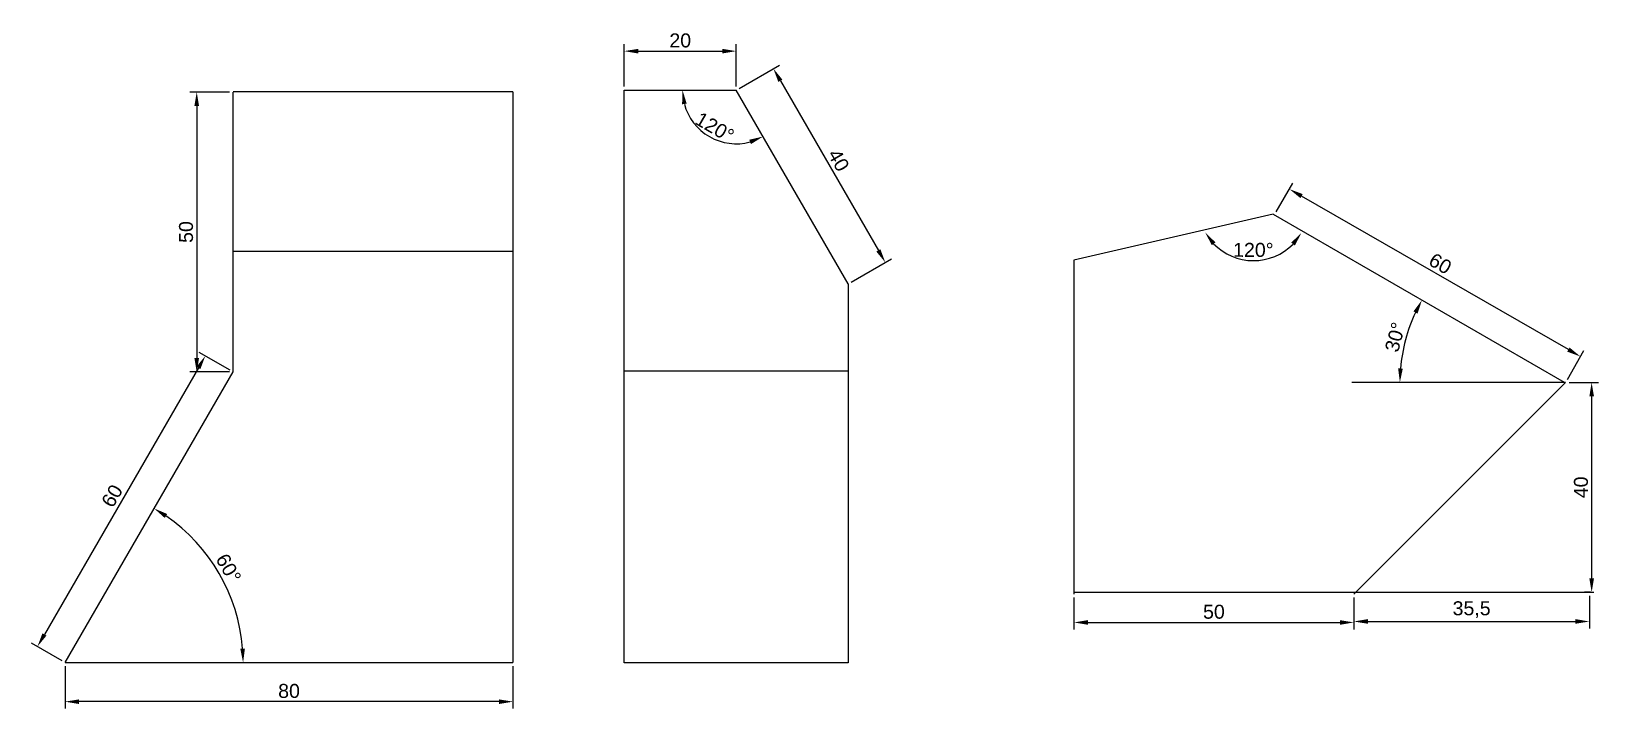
# Model space of a CAD drawing. Header units: millimetres. Extents: x 714 to 994, y 1159 to 1281.
import ezdxf

# ---------------------------------------------------------------- set-up
doc = ezdxf.new("R2010")
doc.units = ezdxf.units.MM
doc.styles.get("Standard").update_dxf_attribs({"font": 'arial.ttf'})
doc.dimstyles.new('ISO-25', dxfattribs={"dimtxt": 2.5, "dimasz": 2.5, "dimexe": 1.25, "dimexo": 0.625, "dimtad": 1, "dimtxsty": 'Standard', "dimcen": 2.5, "dimadec": 0, "dimazin": 0, "dimtfac": 1, "dimtmove": 0, "dimatfit": 3, "dimfxl": 1, "dimarcsym": 0})

# ---------------------------------------------------------------- blocks, each defined once
blk = doc.blocks.new('*D3')
at = {"color": 0, "lineweight": -2, "transparency": 16777216}
for p, q in [((749.23, 1269.65), (742.12, 1269.65)), ((743.37, 1267.15), (743.37, 1222.15)), ((749.23, 1219.65), (742.12, 1219.65))]:
    blk.add_line(p, q, dxfattribs=at)
at = {"color": 0, "transparency": 16777216}
for points in [[(742.95, 1267.15), (743.79, 1267.15), (743.37, 1269.65)], [(742.95, 1222.15), (743.79, 1222.15), (743.37, 1219.65)]]:
    blk.add_solid(points, dxfattribs=at)
at = {"layer": 'Defpoints', "color": 0, "transparency": 16777216}
for p in [(749.86, 1269.65), (743.37, 1219.65), (749.86, 1219.65)]:
    blk.add_point(p, dxfattribs=at)
at = {"color": 0, "transparency": 16777216, "insert": (741.47, 1244.65), "char_height": 2.5, "attachment_point": 5, "rotation": 90}
blk.add_mtext('50', dxfattribs=at)
blk = doc.blocks.new('*D4')
at = {"color": 0, "lineweight": -2, "transparency": 16777216}
for p, q in [((749.32, 1219.97), (743.83, 1223.14)), ((743.66, 1220.35), (716.16, 1172.72)), ((719.32, 1168.01), (713.83, 1171.18))]:
    blk.add_line(p, q, dxfattribs=at)
at = {"color": 0, "transparency": 16777216}
for points in [[(743.3, 1220.56), (744.02, 1220.14), (744.91, 1222.51)], [(715.8, 1172.92), (716.52, 1172.51), (714.91, 1170.55)]]:
    blk.add_solid(points, dxfattribs=at)
at = {"layer": 'Defpoints', "color": 0, "transparency": 16777216}
for p in [(749.86, 1219.65), (714.91, 1170.55), (719.86, 1167.69)]:
    blk.add_point(p, dxfattribs=at)
at = {"color": 0, "transparency": 16777216, "insert": (728.26, 1197.48), "char_height": 2.5, "attachment_point": 5, "rotation": 60}
blk.add_mtext('60', dxfattribs=at)
blk = doc.blocks.new('*D5')
at = {"color": 0, "lineweight": -2, "transparency": 16777216}
for p, q in [((719.86, 1167.07), (719.86, 1159.46)), ((799.86, 1167.07), (799.86, 1159.46)), ((797.36, 1160.71), (722.36, 1160.71))]:
    blk.add_line(p, q, dxfattribs=at)
at = {"color": 0, "transparency": 16777216}
for points in [[(722.36, 1161.12), (722.36, 1160.29), (719.86, 1160.71)], [(797.36, 1161.12), (797.36, 1160.29), (799.86, 1160.71)]]:
    blk.add_solid(points, dxfattribs=at)
at = {"layer": 'Defpoints', "color": 0, "transparency": 16777216}
for p in [(719.86, 1167.69), (799.86, 1167.69), (719.86, 1160.71)]:
    blk.add_point(p, dxfattribs=at)
at = {"color": 0, "transparency": 16777216, "insert": (759.86, 1162.61), "char_height": 2.5, "attachment_point": 5}
blk.add_mtext('80', dxfattribs=at)
blk = doc.blocks.new('*D6')
at = {"color": 0, "lineweight": -2, "transparency": 16777216}
blk.add_arc((719.86, 1167.69), 31.8, 4.5051, 55.4949, dxfattribs=at)
at = {"color": 0, "transparency": 16777216}
for points in [[(737.65, 1193.55), (738.1, 1194.25), (735.76, 1195.24)], [(751.98, 1170.21), (751.15, 1170.17), (751.66, 1167.69)]]:
    blk.add_solid(points, dxfattribs=at)
at = {"layer": 'Defpoints', "color": 0, "transparency": 16777216}
for p in [(749.86, 1219.65), (749.74, 1178.57), (719.86, 1167.69), (719.86, 1167.69), (799.86, 1167.69)]:
    blk.add_point(p, dxfattribs=at)
at = {"color": 0, "transparency": 16777216, "insert": (749.05, 1184.55), "char_height": 2.5, "attachment_point": 5, "rotation": 300}
blk.add_mtext('60°', dxfattribs=at)
blk = doc.blocks.new('*D7')
at = {"color": 0, "lineweight": -2, "transparency": 16777216}
for p, q in [((819.75, 1270.64), (819.75, 1278.23)), ((822.25, 1276.98), (837.25, 1276.98)), ((839.75, 1270.64), (839.75, 1278.23))]:
    blk.add_line(p, q, dxfattribs=at)
at = {"color": 0, "transparency": 16777216}
for points in [[(822.25, 1277.39), (822.25, 1276.56), (819.75, 1276.98)], [(837.25, 1277.39), (837.25, 1276.56), (839.75, 1276.98)]]:
    blk.add_solid(points, dxfattribs=at)
at = {"layer": 'Defpoints', "color": 0, "transparency": 16777216}
for p in [(839.75, 1276.98), (819.75, 1270.01), (839.75, 1270.01)]:
    blk.add_point(p, dxfattribs=at)
at = {"color": 0, "transparency": 16777216, "insert": (829.75, 1278.88), "char_height": 2.5, "attachment_point": 5}
blk.add_mtext('20', dxfattribs=at)
blk = doc.blocks.new('*D8')
at = {"color": 0, "lineweight": -2, "transparency": 16777216}
for p, q in [((840.29, 1270.32), (847.47, 1274.47)), ((847.64, 1271.68), (865.14, 1241.37)), ((860.29, 1235.68), (867.47, 1239.83))]:
    blk.add_line(p, q, dxfattribs=at)
at = {"color": 0, "transparency": 16777216}
for points in [[(848, 1271.89), (847.28, 1271.47), (846.39, 1273.85)], [(865.5, 1241.58), (864.78, 1241.16), (866.39, 1239.21)]]:
    blk.add_solid(points, dxfattribs=at)
at = {"layer": 'Defpoints', "color": 0, "transparency": 16777216}
for p in [(839.75, 1270.01), (866.39, 1239.21), (859.75, 1235.37)]:
    blk.add_point(p, dxfattribs=at)
at = {"color": 0, "transparency": 16777216, "insert": (858.04, 1257.48), "char_height": 2.5, "attachment_point": 5, "rotation": 300.0005}
blk.add_mtext('40', dxfattribs=at)
blk = doc.blocks.new('*D9')
at = {"color": 0, "lineweight": -2, "transparency": 16777216}
blk.add_arc((839.75, 1270.01), 9.59, 194.986, 285.014, dxfattribs=at)
at = {"color": 0, "transparency": 16777216}
for points in [[(830.08, 1267.48), (830.9, 1267.59), (830.16, 1270.01)], [(842.07, 1261.14), (842.39, 1260.37), (844.54, 1261.71)]]:
    blk.add_solid(points, dxfattribs=at)
at = {"layer": 'Defpoints', "color": 0, "transparency": 16777216}
for p in [(819.75, 1270.01), (839.75, 1270.01), (839.75, 1270.01), (832.41, 1263.85), (859.75, 1235.37)]:
    blk.add_point(p, dxfattribs=at)
at = {"color": 0, "transparency": 16777216, "insert": (835.91, 1263.36), "char_height": 2.5, "attachment_point": 5, "rotation": 330}
blk.add_mtext('120°', dxfattribs=at)
blk = doc.blocks.new('*D12')
at = {"color": 0, "lineweight": -2, "transparency": 16777216}
blk.add_arc((932.15, 1249.44), 9.91, 224.1282, 315.504, dxfattribs=at)
at = {"color": 0, "transparency": 16777216}
for points in [[(924.71, 1242.3), (925.37, 1242.8), (923.54, 1244.55)], [(938.89, 1242.75), (939.55, 1242.25), (940.73, 1244.49)]]:
    blk.add_solid(points, dxfattribs=at)
at = {"layer": 'Defpoints', "color": 0, "transparency": 16777216}
for p in [(932.15, 1249.44), (932.15, 1249.44), (917.76, 1241.26), (928.72, 1240.15), (984.11, 1219.44)]:
    blk.add_point(p, dxfattribs=at)
at = {"color": 0, "transparency": 16777216, "insert": (932.13, 1241.44), "char_height": 2.5, "attachment_point": 5, "rotation": 359.8161}
blk.add_mtext('120°', dxfattribs=at)
blk = doc.blocks.new('*D14')
at = {"color": 0, "lineweight": -2, "transparency": 16777216}
for p, q in [((988.54, 1217.76), (993.82, 1217.76)), ((992.57, 1215.26), (992.57, 1182.76)), ((992.36, 1180.26), (991.32, 1180.26))]:
    blk.add_line(p, q, dxfattribs=at)
at = {"color": 0, "transparency": 16777216}
for points in [[(992.16, 1215.26), (992.99, 1215.26), (992.57, 1217.76)], [(992.16, 1182.76), (992.99, 1182.76), (992.57, 1180.26)]]:
    blk.add_solid(points, dxfattribs=at)
at = {"layer": 'Defpoints', "color": 0, "transparency": 16777216}
for p in [(987.91, 1217.76), (992.57, 1180.26), (992.99, 1180.26)]:
    blk.add_point(p, dxfattribs=at)
at = {"color": 0, "transparency": 16777216, "insert": (990.67, 1199.01), "char_height": 2.5, "attachment_point": 5, "rotation": 90}
blk.add_mtext('40', dxfattribs=at)
blk = doc.blocks.new('*D15')
at = {"color": 0, "lineweight": -2, "transparency": 16777216}
for p, q in [((936.23, 1248.23), (939.2, 1253.4)), ((988.41, 1223.64), (940.74, 1251.07)), ((988.23, 1218.3), (991.2, 1223.47))]:
    blk.add_line(p, q, dxfattribs=at)
at = {"color": 0, "transparency": 16777216}
for points in [[(940.95, 1251.43), (940.54, 1250.71), (938.58, 1252.32)], [(988.62, 1224), (988.2, 1223.27), (990.58, 1222.39)]]:
    blk.add_solid(points, dxfattribs=at)
at = {"layer": 'Defpoints', "color": 0, "transparency": 16777216}
for p in [(938.58, 1252.32), (935.91, 1247.69), (987.91, 1217.76)]:
    blk.add_point(p, dxfattribs=at)
at = {"color": 0, "transparency": 16777216, "insert": (965.53, 1239), "char_height": 2.5, "attachment_point": 5, "rotation": 330.075}
blk.add_mtext('60', dxfattribs=at)
blk = doc.blocks.new('*D16')
at = {"color": 0, "lineweight": -2, "transparency": 16777216}
for p, q in [((900.09, 1179.31), (900.09, 1173.62)), ((950.09, 1179.32), (950.09, 1173.62)), ((902.59, 1174.87), (947.59, 1174.87))]:
    blk.add_line(p, q, dxfattribs=at)
at = {"color": 0, "transparency": 16777216}
for points in [[(902.59, 1175.28), (902.59, 1174.45), (900.09, 1174.87)], [(947.59, 1175.28), (947.59, 1174.45), (950.09, 1174.87)]]:
    blk.add_solid(points, dxfattribs=at)
at = {"layer": 'Defpoints', "color": 0, "transparency": 16777216}
for p in [(900.09, 1179.94), (950.09, 1179.94), (950.09, 1174.87)]:
    blk.add_point(p, dxfattribs=at)
at = {"color": 0, "transparency": 16777216, "insert": (925.09, 1176.77), "char_height": 2.5, "attachment_point": 5}
blk.add_mtext('50', dxfattribs=at)
blk = doc.blocks.new('*D17')
at = {"color": 0, "lineweight": -2, "transparency": 16777216}
for p, q in [((950.1, 1179.32), (950.1, 1173.79)), ((992.16, 1179.63), (992.16, 1173.79)), ((952.6, 1175.04), (989.66, 1175.04))]:
    blk.add_line(p, q, dxfattribs=at)
at = {"color": 0, "transparency": 16777216}
for points in [[(952.6, 1175.46), (952.6, 1174.63), (950.1, 1175.04)], [(989.66, 1175.46), (989.66, 1174.63), (992.16, 1175.04)]]:
    blk.add_solid(points, dxfattribs=at)
at = {"layer": 'Defpoints', "color": 0, "transparency": 16777216}
for p in [(950.1, 1179.94), (992.16, 1180.26), (992.16, 1175.04)]:
    blk.add_point(p, dxfattribs=at)
at = {"color": 0, "transparency": 16777216, "insert": (971.13, 1177.17), "char_height": 2.5, "attachment_point": 5}
blk.add_mtext('35,5', dxfattribs=at)
blk = doc.blocks.new('*D18')
at = {"color": 0, "lineweight": -2, "transparency": 16777216}
blk.add_arc((987.76, 1217.76), 29.45, 154.8656, 175.1344, dxfattribs=at)
at = {"color": 0, "transparency": 16777216}
for points in [[(960.73, 1230.46), (961.47, 1230.07), (962.25, 1232.48)], [(958.83, 1220.24), (958, 1220.27), (958.31, 1217.76)]]:
    blk.add_solid(points, dxfattribs=at)
at = {"layer": 'Defpoints', "color": 0, "transparency": 16777216}
for p in [(935.69, 1247.82), (960.08, 1227.83), (949.7, 1217.76), (987.65, 1217.82), (987.91, 1217.76)]:
    blk.add_point(p, dxfattribs=at)
at = {"color": 0, "transparency": 16777216, "insert": (957.47, 1225.87), "char_height": 2.5, "attachment_point": 5, "rotation": 75}
blk.add_mtext('30°', dxfattribs=at)

msp = doc.modelspace()

# ---------------------------------------------------------------- linework, layer by layer
for p, q in [((799.859, 1269.722), (749.859, 1269.722)), ((749.859, 1219.655), (749.859, 1269.655)), ((799.859, 1269.722), (799.859, 1167.693)), ((819.749, 1167.642), (819.749, 1270.012)), ((819.749, 1270.012), (839.749, 1270.012)), ((859.749, 1235.371), (839.749, 1270.012)), ((935.687, 1247.822), (900.091, 1239.635)), ((935.687, 1247.822), (987.648, 1217.822)), ((749.859, 1241.201), (799.859, 1241.201)), ((900.091, 1239.635), (900.091, 1239.635)), ((900.091, 1239.635), (900.091, 1179.939)), ((859.749, 1235.371), (859.749, 1167.64)), ((719.859, 1167.693), (749.859, 1219.655)), ((749.859, 1219.655), (749.859, 1219.655)), ((749.859, 1219.655), (749.859, 1219.655)), ((819.749, 1219.818), (859.749, 1219.818)), ((987.914, 1217.759), (949.704, 1217.759)), ((950.098, 1179.943), (987.914, 1217.759)), ((900.091, 1180.259), (992.989, 1180.259)), ((719.859, 1167.693), (799.859, 1167.693)), ((859.749, 1167.642), (819.749, 1167.642))]:
    msp.add_line(p, q)

# ---------------------------------------------------------------- dimensions: what is measured, and where the dimension line sits
for base, p1, p2, picture, middle in [((839.749, 1276.976), (819.749, 1270.012), (839.749, 1270.012), '*D7', (829.749, 1278.878)), ((950.091, 1174.866), (900.091, 1179.939), (950.091, 1179.943), '*D16', (925.091, 1176.768)), ((719.859, 1160.707), (799.859, 1167.693), (719.859, 1167.693), '*D5', (759.859, 1162.609))]:
    dim = msp.add_linear_dim(base=base, p1=p1, p2=p2, dimstyle='ISO-25')
    dim.commit()
    dim.dimension.update_dxf_attribs({"geometry": picture, "text_midpoint": middle})
for p1, p2, distance, picture, middle in [((839.749, 1270.012), (859.749, 1235.371), 7.671, '*D8', (858.039, 1257.477)), ((987.914, 1217.759), (935.913, 1247.691), -5.341, '*D15', (965.527, 1239.002)), ((749.859, 1219.655), (719.859, 1167.693), -5.717, '*D4', (728.261, 1197.483))]:
    dim = msp.add_aligned_dim(p1=p1, p2=p2, distance=distance, dimstyle='ISO-25')
    dim.commit()
    dim.dimension.update_dxf_attribs({"geometry": picture, "text_midpoint": middle})
dim = msp.add_linear_dim(base=(743.371, 1219.655), p1=(749.859, 1269.655), p2=(749.859, 1219.655), angle=90, dimstyle='ISO-25')
dim.commit()
dim.dimension.update_dxf_attribs({"geometry": '*D3', "text_midpoint": (741.47, 1244.655)})
for base, line1, line2, picture, middle in [((832.407, 1263.85), ((859.749, 1235.371), (839.749, 1270.012)), ((819.749, 1270.012), (839.749, 1270.012)), '*D9', (835.908, 1263.357)), ((928.723, 1240.148), ((932.152, 1249.444), (984.113, 1219.444)), ((932.152, 1249.444), (917.759, 1241.257)), '*D12', (932.126, 1241.438)), ((960.084, 1227.831), ((987.914, 1217.759), (949.704, 1217.759)), ((935.687, 1247.822), (987.648, 1217.822)), '*D18', (957.474, 1225.873)), ((749.744, 1178.57), ((719.859, 1167.693), (799.859, 1167.693)), ((719.859, 1167.693), (749.859, 1219.655)), '*D6', (749.048, 1184.545))]:
    dim = msp.add_angular_dim_2l(base=base, line1=line1, line2=line2, dimstyle='ISO-25')
    dim.commit()
    dim.dimension.update_dxf_attribs({"geometry": picture, "text_midpoint": middle})
dim = msp.add_linear_dim(base=(992.572, 1180.259), p1=(987.914, 1217.759), p2=(992.989, 1180.259), angle=90, text='40', dimstyle='ISO-25')
dim.commit()
dim.dimension.update_dxf_attribs({"geometry": '*D14', "text_midpoint": (990.671, 1199.009)})
dim = msp.add_linear_dim(base=(992.156, 1175.042), p1=(950.098, 1179.943), p2=(992.156, 1180.259), text='35,5', dimstyle='ISO-25')
dim.commit()
dim.dimension.update_dxf_attribs({"geometry": '*D17', "text_midpoint": (971.127, 1177.169)})

doc.saveas('drawing.dxf')
